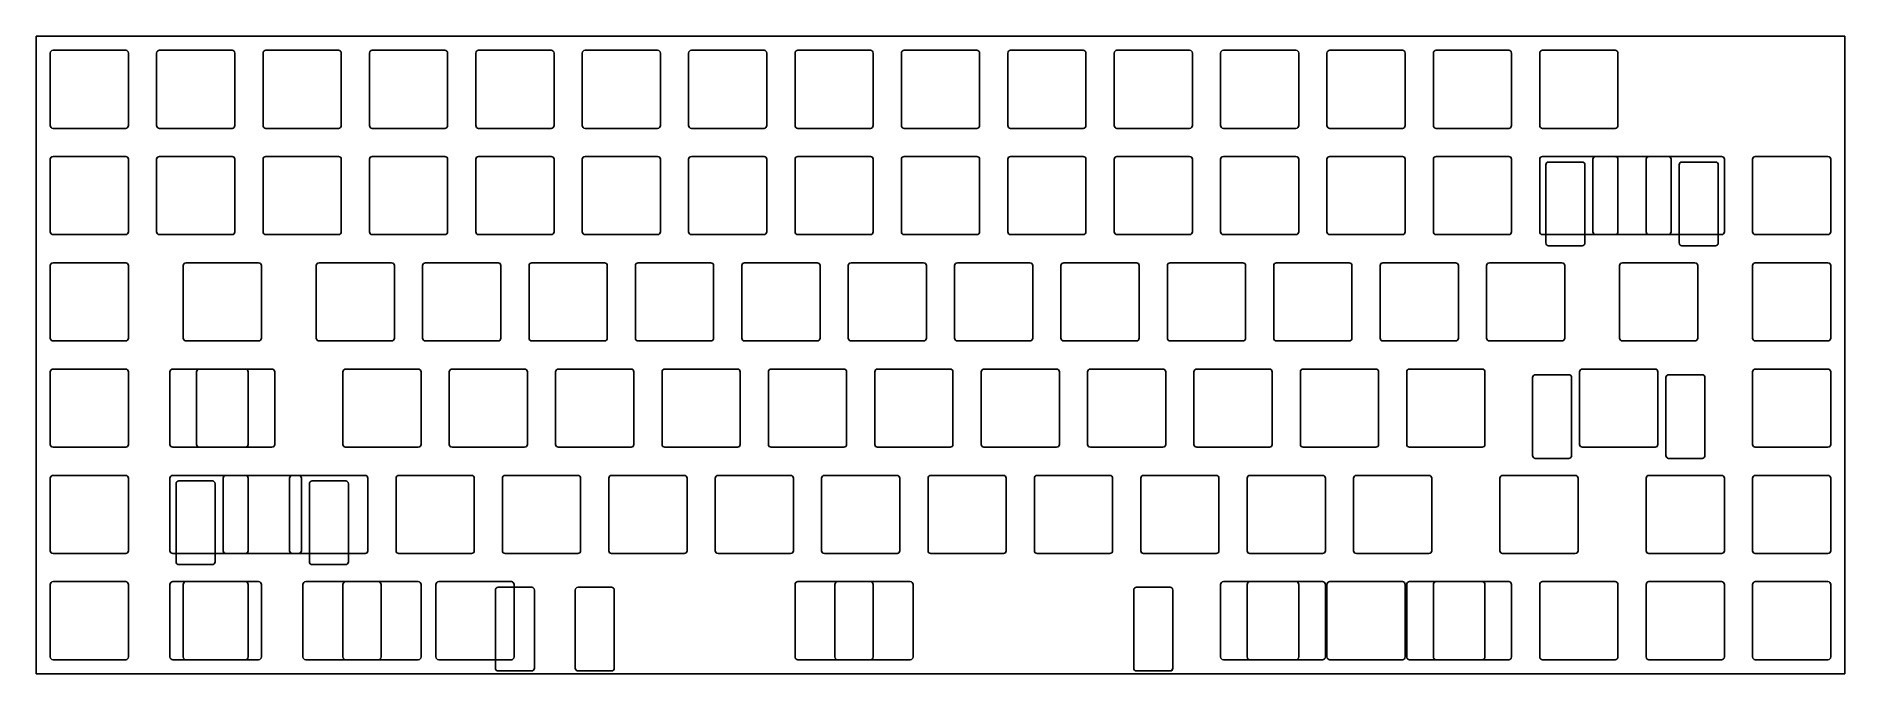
# Model space of a CAD drawing. Header units: millimetres. Extents: x 0 to 324, y -114 to 0.
import ezdxf

# ---------------------------------------------------------------- set-up
doc = ezdxf.new("R2010")
doc.units = ezdxf.units.MM

msp = doc.modelspace()

# ---------------------------------------------------------------- linework, layer by layer
for p, q in [((0, 0), (323.85, 0)), ((0, 0), (0, -114.3)), ((323.85, 0), (323.85, -114.3)), ((2.525, -3.025), (2.525, -16.025)), ((3.025, -2.525), (16.025, -2.525)), ((16.525, -3.025), (16.525, -16.025)), ((21.575, -3.025), (21.575, -16.025)), ((22.075, -2.525), (35.075, -2.525)), ((35.575, -3.025), (35.575, -16.025)), ((40.625, -3.025), (40.625, -16.025)), ((41.125, -2.525), (54.125, -2.525)), ((54.625, -3.025), (54.625, -16.025)), ((59.675, -3.025), (59.675, -16.025)), ((60.175, -2.525), (73.175, -2.525)), ((73.675, -3.025), (73.675, -16.025)), ((78.725, -3.025), (78.725, -16.025)), ((79.225, -2.525), (92.225, -2.525)), ((92.725, -3.025), (92.725, -16.025)), ((97.775, -3.025), (97.775, -16.025)), ((98.275, -2.525), (111.275, -2.525)), ((111.775, -3.025), (111.775, -16.025)), ((116.825, -3.025), (116.825, -16.025)), ((117.325, -2.525), (130.325, -2.525)), ((130.825, -3.025), (130.825, -16.025)), ((135.875, -3.025), (135.875, -16.025)), ((136.375, -2.525), (149.375, -2.525)), ((149.875, -3.025), (149.875, -16.025)), ((154.925, -3.025), (154.925, -16.025)), ((155.425, -2.525), (168.425, -2.525)), ((168.925, -3.025), (168.925, -16.025)), ((173.975, -3.025), (173.975, -16.025)), ((174.475, -2.525), (187.475, -2.525)), ((187.975, -3.025), (187.975, -16.025)), ((193.025, -3.025), (193.025, -16.025)), ((193.525, -2.525), (206.525, -2.525)), ((207.025, -3.025), (207.025, -16.025)), ((212.075, -3.025), (212.075, -16.025)), ((212.575, -2.525), (225.575, -2.525)), ((226.075, -3.025), (226.075, -16.025)), ((231.125, -3.025), (231.125, -16.025)), ((231.625, -2.525), (244.625, -2.525)), ((245.125, -3.025), (245.125, -16.025)), ((250.175, -3.025), (250.175, -16.025)), ((250.675, -2.525), (263.675, -2.525)), ((264.175, -3.025), (264.175, -16.025)), ((269.225, -3.025), (269.225, -16.025)), ((269.725, -2.525), (282.725, -2.525)), ((283.225, -3.025), (283.225, -16.025)), ((3.025, -16.525), (16.025, -16.525)), ((22.075, -16.525), (35.075, -16.525)), ((41.125, -16.525), (54.125, -16.525)), ((60.175, -16.525), (73.175, -16.525)), ((79.225, -16.525), (92.225, -16.525)), ((98.275, -16.525), (111.275, -16.525)), ((117.325, -16.525), (130.325, -16.525)), ((136.375, -16.525), (149.375, -16.525)), ((155.425, -16.525), (168.425, -16.525)), ((174.475, -16.525), (187.475, -16.525)), ((193.525, -16.525), (206.525, -16.525)), ((212.575, -16.525), (225.575, -16.525)), ((231.625, -16.525), (244.625, -16.525)), ((250.675, -16.525), (263.675, -16.525)), ((269.725, -16.525), (282.725, -16.525)), ((2.525, -22.075), (2.525, -35.075)), ((3.025, -21.575), (16.025, -21.575)), ((16.525, -22.075), (16.525, -35.075)), ((21.575, -22.075), (21.575, -35.075)), ((22.075, -21.575), (35.075, -21.575)), ((35.575, -22.075), (35.575, -35.075)), ((40.625, -22.075), (40.625, -35.075)), ((41.125, -21.575), (54.125, -21.575)), ((54.625, -22.075), (54.625, -35.075)), ((59.675, -22.075), (59.675, -35.075)), ((60.175, -21.575), (73.175, -21.575)), ((73.675, -22.075), (73.675, -35.075)), ((78.725, -22.075), (78.725, -35.075)), ((79.225, -21.575), (92.225, -21.575)), ((92.725, -22.075), (92.725, -35.075)), ((97.775, -22.075), (97.775, -35.075)), ((98.275, -21.575), (111.275, -21.575)), ((111.775, -22.075), (111.775, -35.075)), ((116.825, -22.075), (116.825, -35.075)), ((117.325, -21.575), (130.325, -21.575)), ((130.825, -22.075), (130.825, -35.075)), ((135.875, -22.075), (135.875, -35.075)), ((136.375, -21.575), (149.375, -21.575)), ((149.875, -22.075), (149.875, -35.075)), ((154.925, -22.075), (154.925, -35.075)), ((155.425, -21.575), (168.425, -21.575)), ((168.925, -22.075), (168.925, -35.075)), ((173.975, -22.075), (173.975, -35.075)), ((174.475, -21.575), (187.475, -21.575)), ((187.975, -22.075), (187.975, -35.075)), ((193.025, -22.075), (193.025, -35.075)), ((193.525, -21.575), (206.525, -21.575)), ((207.025, -22.075), (207.025, -35.075)), ((212.075, -22.075), (212.075, -35.075)), ((212.575, -21.575), (225.575, -21.575)), ((226.075, -22.075), (226.075, -35.075)), ((231.125, -22.075), (231.125, -35.075)), ((231.625, -21.575), (244.625, -21.575)), ((245.125, -22.075), (245.125, -35.075)), ((250.175, -22.075), (250.175, -35.075)), ((250.675, -21.575), (263.675, -21.575)), ((264.175, -22.075), (264.175, -35.075)), ((269.225, -22.075), (269.225, -35.075)), ((269.725, -21.575), (282.725, -21.575)), ((270.812, -22.575), (276.812, -22.575)), ((278.75, -22.075), (278.75, -35.075)), ((279.25, -21.575), (292.25, -21.575)), ((283.225, -22.075), (283.225, -35.075)), ((288.275, -22.075), (288.275, -35.075)), ((288.775, -21.575), (301.775, -21.575)), ((292.75, -22.075), (292.75, -35.075)), ((294.688, -22.575), (300.688, -22.575)), ((302.275, -22.075), (302.275, -35.075)), ((307.325, -22.075), (307.325, -35.075)), ((307.825, -21.575), (320.825, -21.575)), ((321.325, -22.075), (321.325, -35.075)), ((270.312, -23.075), (270.312, -37.075)), ((277.312, -23.075), (277.312, -37.075)), ((294.188, -23.075), (294.188, -37.075)), ((301.188, -23.075), (301.188, -37.075)), ((3.025, -35.575), (16.025, -35.575)), ((22.075, -35.575), (35.075, -35.575)), ((41.125, -35.575), (54.125, -35.575)), ((60.175, -35.575), (73.175, -35.575)), ((79.225, -35.575), (92.225, -35.575)), ((98.275, -35.575), (111.275, -35.575)), ((117.325, -35.575), (130.325, -35.575)), ((136.375, -35.575), (149.375, -35.575)), ((155.425, -35.575), (168.425, -35.575)), ((174.475, -35.575), (187.475, -35.575)), ((193.525, -35.575), (206.525, -35.575)), ((212.575, -35.575), (225.575, -35.575)), ((231.625, -35.575), (244.625, -35.575)), ((250.675, -35.575), (263.675, -35.575)), ((269.725, -35.575), (282.725, -35.575)), ((279.25, -35.575), (292.25, -35.575)), ((288.775, -35.575), (301.775, -35.575)), ((307.825, -35.575), (320.825, -35.575)), ((270.812, -37.575), (276.812, -37.575)), ((294.688, -37.575), (300.688, -37.575)), ((2.525, -41.125), (2.525, -54.125)), ((3.025, -40.625), (16.025, -40.625)), ((16.525, -41.125), (16.525, -54.125)), ((26.3375, -41.125), (26.3375, -54.125)), ((26.8375, -40.625), (39.8375, -40.625)), ((40.3375, -41.125), (40.3375, -54.125)), ((50.15, -41.125), (50.15, -54.125)), ((50.65, -40.625), (63.65, -40.625)), ((64.15, -41.125), (64.15, -54.125)), ((69.2, -41.125), (69.2, -54.125)), ((69.7, -40.625), (82.7, -40.625)), ((83.2, -41.125), (83.2, -54.125)), ((88.25, -41.125), (88.25, -54.125)), ((88.75, -40.625), (101.75, -40.625)), ((102.25, -41.125), (102.25, -54.125)), ((107.3, -41.125), (107.3, -54.125)), ((107.8, -40.625), (120.8, -40.625)), ((121.3, -41.125), (121.3, -54.125)), ((126.35, -41.125), (126.35, -54.125)), ((126.85, -40.625), (139.85, -40.625)), ((140.35, -41.125), (140.35, -54.125)), ((145.4, -41.125), (145.4, -54.125)), ((145.9, -40.625), (158.9, -40.625)), ((159.4, -41.125), (159.4, -54.125)), ((164.45, -41.125), (164.45, -54.125)), ((164.95, -40.625), (177.95, -40.625)), ((178.45, -41.125), (178.45, -54.125)), ((183.5, -41.125), (183.5, -54.125)), ((184, -40.625), (197, -40.625)), ((197.5, -41.125), (197.5, -54.125)), ((202.55, -41.125), (202.55, -54.125)), ((203.05, -40.625), (216.05, -40.625)), ((216.55, -41.125), (216.55, -54.125)), ((221.6, -41.125), (221.6, -54.125)), ((222.1, -40.625), (235.1, -40.625)), ((235.6, -41.125), (235.6, -54.125)), ((240.65, -41.125), (240.65, -54.125)), ((241.15, -40.625), (254.15, -40.625)), ((254.65, -41.125), (254.65, -54.125)), ((259.7, -41.125), (259.7, -54.125)), ((260.2, -40.625), (273.2, -40.625)), ((273.7, -41.125), (273.7, -54.125)), ((283.5125, -41.125), (283.5125, -54.125)), ((284.0125, -40.625), (297.0125, -40.625)), ((297.5125, -41.125), (297.5125, -54.125)), ((307.325, -41.125), (307.325, -54.125)), ((307.825, -40.625), (320.825, -40.625)), ((321.325, -41.125), (321.325, -54.125)), ((3.025, -54.625), (16.025, -54.625)), ((26.8375, -54.625), (39.8375, -54.625)), ((50.65, -54.625), (63.65, -54.625)), ((69.7, -54.625), (82.7, -54.625)), ((88.75, -54.625), (101.75, -54.625)), ((107.8, -54.625), (120.8, -54.625)), ((126.85, -54.625), (139.85, -54.625)), ((145.9, -54.625), (158.9, -54.625)), ((164.95, -54.625), (177.95, -54.625)), ((184, -54.625), (197, -54.625)), ((203.05, -54.625), (216.05, -54.625)), ((222.1, -54.625), (235.1, -54.625)), ((241.15, -54.625), (254.15, -54.625)), ((260.2, -54.625), (273.2, -54.625)), ((284.0125, -54.625), (297.0125, -54.625)), ((307.825, -54.625), (320.825, -54.625)), ((2.525, -60.175), (2.525, -73.175)), ((3.025, -59.675), (16.025, -59.675)), ((16.525, -60.175), (16.525, -73.175)), ((23.95625, -60.175), (23.95625, -73.175)), ((24.45625, -59.675), (37.45625, -59.675)), ((28.71875, -60.175), (28.71875, -73.175)), ((29.21875, -59.675), (42.21875, -59.675)), ((37.95625, -60.175), (37.95625, -73.175)), ((42.71875, -60.175), (42.71875, -73.175)), ((54.9125, -60.175), (54.9125, -73.175)), ((55.4125, -59.675), (68.4125, -59.675)), ((68.9125, -60.175), (68.9125, -73.175)), ((73.9625, -60.175), (73.9625, -73.175)), ((74.4625, -59.675), (87.4625, -59.675)), ((87.9625, -60.175), (87.9625, -73.175)), ((93.0125, -60.175), (93.0125, -73.175)), ((93.5125, -59.675), (106.5125, -59.675)), ((107.0125, -60.175), (107.0125, -73.175)), ((112.0625, -60.175), (112.0625, -73.175)), ((112.5625, -59.675), (125.5625, -59.675)), ((126.0625, -60.175), (126.0625, -73.175)), ((131.1125, -60.175), (131.1125, -73.175)), ((131.6125, -59.675), (144.6125, -59.675)), ((145.1125, -60.175), (145.1125, -73.175)), ((150.1625, -60.175), (150.1625, -73.175)), ((150.6625, -59.675), (163.6625, -59.675)), ((164.1625, -60.175), (164.1625, -73.175)), ((169.2125, -60.175), (169.2125, -73.175)), ((169.7125, -59.675), (182.7125, -59.675)), ((183.2125, -60.175), (183.2125, -73.175)), ((188.2625, -60.175), (188.2625, -73.175)), ((188.7625, -59.675), (201.7625, -59.675)), ((202.2625, -60.175), (202.2625, -73.175)), ((207.3125, -60.175), (207.3125, -73.175)), ((207.8125, -59.675), (220.8125, -59.675)), ((221.3125, -60.175), (221.3125, -73.175)), ((226.3625, -60.175), (226.3625, -73.175)), ((226.8625, -59.675), (239.8625, -59.675)), ((240.3625, -60.175), (240.3625, -73.175)), ((245.4125, -60.175), (245.4125, -73.175)), ((245.9125, -59.675), (258.9125, -59.675)), ((259.4125, -60.175), (259.4125, -73.175)), ((267.93075, -61.175), (267.93075, -75.175)), ((268.43075, -60.675), (274.43075, -60.675)), ((274.93075, -61.175), (274.93075, -75.175)), ((276.36875, -60.175), (276.36875, -73.175)), ((276.86875, -59.675), (289.86875, -59.675)), ((290.36875, -60.175), (290.36875, -73.175)), ((291.80675, -61.175), (291.80675, -75.175)), ((292.30675, -60.675), (298.30675, -60.675)), ((298.80675, -61.175), (298.80675, -75.175)), ((307.325, -60.175), (307.325, -73.175)), ((307.825, -59.675), (320.825, -59.675)), ((321.325, -60.175), (321.325, -73.175)), ((3.025, -73.675), (16.025, -73.675)), ((24.45625, -73.675), (37.45625, -73.675)), ((29.21875, -73.675), (42.21875, -73.675)), ((55.4125, -73.675), (68.4125, -73.675)), ((74.4625, -73.675), (87.4625, -73.675)), ((93.5125, -73.675), (106.5125, -73.675)), ((112.5625, -73.675), (125.5625, -73.675)), ((131.6125, -73.675), (144.6125, -73.675)), ((150.6625, -73.675), (163.6625, -73.675)), ((169.7125, -73.675), (182.7125, -73.675)), ((188.7625, -73.675), (201.7625, -73.675)), ((207.8125, -73.675), (220.8125, -73.675)), ((226.8625, -73.675), (239.8625, -73.675)), ((245.9125, -73.675), (258.9125, -73.675)), ((276.86875, -73.675), (289.86875, -73.675)), ((307.825, -73.675), (320.825, -73.675)), ((268.43075, -75.675), (274.43075, -75.675)), ((292.30675, -75.675), (298.30675, -75.675)), ((2.525, -79.225), (2.525, -92.225)), ((3.025, -78.725), (16.025, -78.725)), ((16.525, -79.225), (16.525, -92.225)), ((23.95625, -79.225), (23.95625, -92.225)), ((24.45625, -78.725), (37.45625, -78.725)), ((25.04325, -80.225), (25.04325, -94.225)), ((25.54325, -79.725), (31.54325, -79.725)), ((32.04325, -80.225), (32.04325, -94.225)), ((33.48125, -79.225), (33.48125, -92.225)), ((33.98125, -78.725), (46.98125, -78.725)), ((37.95625, -79.225), (37.95625, -92.225)), ((45.3875, -79.225), (45.3875, -92.225)), ((45.8875, -78.725), (58.8875, -78.725)), ((47.48125, -79.225), (47.48125, -92.225)), ((48.91925, -80.225), (48.91925, -94.225)), ((49.41925, -79.725), (55.41925, -79.725)), ((55.91925, -80.225), (55.91925, -94.225)), ((59.3875, -79.225), (59.3875, -92.225)), ((64.4375, -79.225), (64.4375, -92.225)), ((64.9375, -78.725), (77.9375, -78.725)), ((78.4375, -79.225), (78.4375, -92.225)), ((83.4875, -79.225), (83.4875, -92.225)), ((83.9875, -78.725), (96.9875, -78.725)), ((97.4875, -79.225), (97.4875, -92.225)), ((102.5375, -79.225), (102.5375, -92.225)), ((103.0375, -78.725), (116.0375, -78.725)), ((116.5375, -79.225), (116.5375, -92.225)), ((121.5875, -79.225), (121.5875, -92.225)), ((122.0875, -78.725), (135.0875, -78.725)), ((135.5875, -79.225), (135.5875, -92.225)), ((140.6375, -79.225), (140.6375, -92.225)), ((141.1375, -78.725), (154.1375, -78.725)), ((154.6375, -79.225), (154.6375, -92.225)), ((159.6875, -79.225), (159.6875, -92.225)), ((160.1875, -78.725), (173.1875, -78.725)), ((173.6875, -79.225), (173.6875, -92.225)), ((178.7375, -79.225), (178.7375, -92.225)), ((179.2375, -78.725), (192.2375, -78.725)), ((192.7375, -79.225), (192.7375, -92.225)), ((197.7875, -79.225), (197.7875, -92.225)), ((198.2875, -78.725), (211.2875, -78.725)), ((211.7875, -79.225), (211.7875, -92.225)), ((216.8375, -79.225), (216.8375, -92.225)), ((217.3375, -78.725), (230.3375, -78.725)), ((230.8375, -79.225), (230.8375, -92.225)), ((235.8875, -79.225), (235.8875, -92.225)), ((236.3875, -78.725), (249.3875, -78.725)), ((249.8875, -79.225), (249.8875, -92.225)), ((262.08125, -79.225), (262.08125, -92.225)), ((262.58125, -78.725), (275.58125, -78.725)), ((276.08125, -79.225), (276.08125, -92.225)), ((288.275, -79.225), (288.275, -92.225)), ((288.775, -78.725), (301.775, -78.725)), ((302.275, -79.225), (302.275, -92.225)), ((307.325, -79.225), (307.325, -92.225)), ((307.825, -78.725), (320.825, -78.725)), ((321.325, -79.225), (321.325, -92.225)), ((3.025, -92.725), (16.025, -92.725)), ((24.45625, -92.725), (37.45625, -92.725)), ((33.98125, -92.725), (46.98125, -92.725)), ((45.8875, -92.725), (58.8875, -92.725)), ((64.9375, -92.725), (77.9375, -92.725)), ((83.9875, -92.725), (96.9875, -92.725)), ((103.0375, -92.725), (116.0375, -92.725)), ((122.0875, -92.725), (135.0875, -92.725)), ((141.1375, -92.725), (154.1375, -92.725)), ((160.1875, -92.725), (173.1875, -92.725)), ((179.2375, -92.725), (192.2375, -92.725)), ((198.2875, -92.725), (211.2875, -92.725)), ((217.3375, -92.725), (230.3375, -92.725)), ((236.3875, -92.725), (249.3875, -92.725)), ((262.58125, -92.725), (275.58125, -92.725)), ((288.775, -92.725), (301.775, -92.725)), ((307.825, -92.725), (320.825, -92.725)), ((25.54325, -94.725), (31.54325, -94.725)), ((49.41925, -94.725), (55.41925, -94.725)), ((2.525, -98.275), (2.525, -111.275)), ((3.025, -97.775), (16.025, -97.775)), ((16.525, -98.275), (16.525, -111.275)), ((23.95625, -98.275), (23.95625, -111.275)), ((24.45625, -97.775), (37.45625, -97.775)), ((26.3375, -98.275), (26.3375, -111.275)), ((26.8375, -97.775), (39.8375, -97.775)), ((37.95625, -98.275), (37.95625, -111.275)), ((40.3375, -98.275), (40.3375, -111.275)), ((47.76875, -98.275), (47.76875, -111.275)), ((48.26875, -97.775), (61.26875, -97.775)), ((54.9125, -98.275), (54.9125, -111.275)), ((55.4125, -97.775), (68.4125, -97.775)), ((61.76875, -98.275), (61.76875, -111.275)), ((68.9125, -98.275), (68.9125, -111.275)), ((71.58125, -98.275), (71.58125, -111.275)), ((72.08125, -97.775), (85.08125, -97.775)), ((82.225, -99.275), (82.225, -113.275)), ((82.725, -98.775), (88.725, -98.775)), ((85.58125, -98.275), (85.58125, -111.275)), ((89.225, -99.275), (89.225, -113.275)), ((96.51875, -99.275), (96.51875, -113.275)), ((97.01875, -98.775), (103.01875, -98.775)), ((103.51875, -99.275), (103.51875, -113.275)), ((135.875, -98.275), (135.875, -111.275)), ((136.375, -97.775), (149.375, -97.775)), ((143.01875, -98.275), (143.01875, -111.275)), ((143.51875, -97.775), (156.51875, -97.775)), ((149.875, -98.275), (149.875, -111.275)), ((157.01875, -98.275), (157.01875, -111.275)), ((196.51875, -99.275), (196.51875, -113.275)), ((196.525, -99.275), (196.525, -113.275)), ((197.01875, -98.775), (203.01875, -98.775)), ((197.025, -98.775), (203.025, -98.775)), ((203.51875, -99.275), (203.51875, -113.275)), ((203.525, -99.275), (203.525, -113.275)), ((212.075, -98.275), (212.075, -111.275)), ((212.575, -97.775), (225.575, -97.775)), ((216.8375, -98.275), (216.8375, -111.275)), ((217.3375, -97.775), (230.3375, -97.775)), ((226.075, -98.275), (226.075, -111.275)), ((230.8375, -98.275), (230.8375, -111.275)), ((231.125, -98.275), (231.125, -111.275)), ((231.625, -97.775), (244.625, -97.775)), ((245.125, -98.275), (245.125, -111.275)), ((245.4125, -98.275), (245.4125, -111.275)), ((245.9125, -97.775), (258.9125, -97.775)), ((250.175, -98.275), (250.175, -111.275)), ((250.675, -97.775), (263.675, -97.775)), ((259.4125, -98.275), (259.4125, -111.275)), ((264.175, -98.275), (264.175, -111.275)), ((269.225, -98.275), (269.225, -111.275)), ((269.725, -97.775), (282.725, -97.775)), ((283.225, -98.275), (283.225, -111.275)), ((288.275, -98.275), (288.275, -111.275)), ((288.775, -97.775), (301.775, -97.775)), ((302.275, -98.275), (302.275, -111.275)), ((307.325, -98.275), (307.325, -111.275)), ((307.825, -97.775), (320.825, -97.775)), ((321.325, -98.275), (321.325, -111.275)), ((3.025, -111.775), (16.025, -111.775)), ((24.45625, -111.775), (37.45625, -111.775)), ((26.8375, -111.775), (39.8375, -111.775)), ((48.26875, -111.775), (61.26875, -111.775)), ((55.4125, -111.775), (68.4125, -111.775)), ((72.08125, -111.775), (85.08125, -111.775)), ((136.375, -111.775), (149.375, -111.775)), ((143.51875, -111.775), (156.51875, -111.775)), ((212.575, -111.775), (225.575, -111.775)), ((217.3375, -111.775), (230.3375, -111.775)), ((231.625, -111.775), (244.625, -111.775)), ((245.9125, -111.775), (258.9125, -111.775)), ((250.675, -111.775), (263.675, -111.775)), ((269.725, -111.775), (282.725, -111.775)), ((288.775, -111.775), (301.775, -111.775)), ((307.825, -111.775), (320.825, -111.775)), ((0, -114.3), (323.85, -114.3)), ((82.725, -113.775), (88.725, -113.775)), ((97.01875, -113.775), (103.01875, -113.775)), ((197.01875, -113.775), (203.01875, -113.775)), ((197.025, -113.775), (203.025, -113.775))]:
    msp.add_line(p, q)
for centre, start, end in [((3.025, -3.025), 90, 180), ((16.025, -3.025), 0, 90), ((22.075, -3.025), 90, 180), ((35.075, -3.025), 0, 90), ((41.125, -3.025), 90, 180), ((54.125, -3.025), 0, 90), ((60.175, -3.025), 90, 180), ((73.175, -3.025), 0, 90), ((79.225, -3.025), 90, 180), ((92.225, -3.025), 0, 90), ((98.275, -3.025), 90, 180), ((111.275, -3.025), 0, 90), ((117.325, -3.025), 90, 180), ((130.325, -3.025), 0, 90), ((136.375, -3.025), 90, 180), ((149.375, -3.025), 0, 90), ((155.425, -3.025), 90, 180), ((168.425, -3.025), 0, 90), ((174.475, -3.025), 90, 180), ((187.475, -3.025), 0, 90), ((193.525, -3.025), 90, 180), ((206.525, -3.025), 0, 90), ((212.575, -3.025), 90, 180), ((225.575, -3.025), 0, 90), ((231.625, -3.025), 90, 180), ((244.625, -3.025), 0, 90), ((250.675, -3.025), 90, 180), ((263.675, -3.025), 0, 90), ((269.725, -3.025), 90, 180), ((282.725, -3.025), 0, 90), ((3.025, -16.025), 180, 270), ((16.025, -16.025), 270, 360), ((22.075, -16.025), 180, 270), ((35.075, -16.025), 270, 360), ((41.125, -16.025), 180, 270), ((54.125, -16.025), 270, 360), ((60.175, -16.025), 180, 270), ((73.175, -16.025), 270, 360), ((79.225, -16.025), 180, 270), ((92.225, -16.025), 270, 360), ((98.275, -16.025), 180, 270), ((111.275, -16.025), 270, 360), ((117.325, -16.025), 180, 270), ((130.325, -16.025), 270, 360), ((136.375, -16.025), 180, 270), ((149.375, -16.025), 270, 360), ((155.425, -16.025), 180, 270), ((168.425, -16.025), 270, 360), ((174.475, -16.025), 180, 270), ((187.475, -16.025), 270, 360), ((193.525, -16.025), 180, 270), ((206.525, -16.025), 270, 360), ((212.575, -16.025), 180, 270), ((225.575, -16.025), 270, 360), ((231.625, -16.025), 180, 270), ((244.625, -16.025), 270, 360), ((250.675, -16.025), 180, 270), ((263.675, -16.025), 270, 360), ((269.725, -16.025), 180, 270), ((282.725, -16.025), 270, 360), ((3.025, -22.075), 90, 180), ((16.025, -22.075), 0, 90), ((22.075, -22.075), 90, 180), ((35.075, -22.075), 0, 90), ((41.125, -22.075), 90, 180), ((54.125, -22.075), 0, 90), ((60.175, -22.075), 90, 180), ((73.175, -22.075), 0, 90), ((79.225, -22.075), 90, 180), ((92.225, -22.075), 0, 90), ((98.275, -22.075), 90, 180), ((111.275, -22.075), 0, 90), ((117.325, -22.075), 90, 180), ((130.325, -22.075), 0, 90), ((136.375, -22.075), 90, 180), ((149.375, -22.075), 0, 90), ((155.425, -22.075), 90, 180), ((168.425, -22.075), 0, 90), ((174.475, -22.075), 90, 180), ((187.475, -22.075), 0, 90), ((193.525, -22.075), 90, 180), ((206.525, -22.075), 0, 90), ((212.575, -22.075), 90, 180), ((225.575, -22.075), 0, 90), ((231.625, -22.075), 90, 180), ((244.625, -22.075), 0, 90), ((250.675, -22.075), 90, 180), ((263.675, -22.075), 0, 90), ((269.725, -22.075), 90, 180), ((270.812, -23.075), 90, 180), ((276.812, -23.075), 0, 90), ((279.25, -22.075), 90, 180), ((282.725, -22.075), 0, 90), ((288.775, -22.075), 90, 180), ((292.25, -22.075), 0, 90), ((294.688, -23.075), 90, 180), ((300.688, -23.075), 0, 90), ((301.775, -22.075), 0, 90), ((307.825, -22.075), 90, 180), ((320.825, -22.075), 0, 90), ((3.025, -35.075), 180, 270), ((16.025, -35.075), 270, 360), ((22.075, -35.075), 180, 270), ((35.075, -35.075), 270, 360), ((41.125, -35.075), 180, 270), ((54.125, -35.075), 270, 360), ((60.175, -35.075), 180, 270), ((73.175, -35.075), 270, 360), ((79.225, -35.075), 180, 270), ((92.225, -35.075), 270, 360), ((98.275, -35.075), 180, 270), ((111.275, -35.075), 270, 360), ((117.325, -35.075), 180, 270), ((130.325, -35.075), 270, 360), ((136.375, -35.075), 180, 270), ((149.375, -35.075), 270, 360), ((155.425, -35.075), 180, 270), ((168.425, -35.075), 270, 360), ((174.475, -35.075), 180, 270), ((187.475, -35.075), 270, 360), ((193.525, -35.075), 180, 270), ((206.525, -35.075), 270, 360), ((212.575, -35.075), 180, 270), ((225.575, -35.075), 270, 360), ((231.625, -35.075), 180, 270), ((244.625, -35.075), 270, 360), ((250.675, -35.075), 180, 270), ((263.675, -35.075), 270, 360), ((269.725, -35.075), 180, 270), ((279.25, -35.075), 180, 270), ((282.725, -35.075), 270, 360), ((288.775, -35.075), 180, 270), ((292.25, -35.075), 270, 360), ((301.775, -35.075), 270, 360), ((307.825, -35.075), 180, 270), ((320.825, -35.075), 270, 360), ((270.812, -37.075), 180, 270), ((276.812, -37.075), 270, 360), ((294.688, -37.075), 180, 270), ((300.688, -37.075), 270, 360), ((3.025, -41.125), 90, 180), ((16.025, -41.125), 0, 90), ((26.8375, -41.125), 90, 180), ((39.8375, -41.125), 0, 90), ((50.65, -41.125), 90, 180), ((63.65, -41.125), 0, 90), ((69.7, -41.125), 90, 180), ((82.7, -41.125), 0, 90), ((88.75, -41.125), 90, 180), ((101.75, -41.125), 0, 90), ((107.8, -41.125), 90, 180), ((120.8, -41.125), 0, 90), ((126.85, -41.125), 90, 180), ((139.85, -41.125), 0, 90), ((145.9, -41.125), 90, 180), ((158.9, -41.125), 0, 90), ((164.95, -41.125), 90, 180), ((177.95, -41.125), 0, 90), ((184, -41.125), 90, 180), ((197, -41.125), 0, 90), ((203.05, -41.125), 90, 180), ((216.05, -41.125), 0, 90), ((222.1, -41.125), 90, 180), ((235.1, -41.125), 0, 90), ((241.15, -41.125), 90, 180), ((254.15, -41.125), 0, 90), ((260.2, -41.125), 90, 180), ((273.2, -41.125), 0, 90), ((284.0125, -41.125), 90, 180), ((297.0125, -41.125), 0, 90), ((307.825, -41.125), 90, 180), ((320.825, -41.125), 0, 90), ((3.025, -54.125), 180, 270), ((16.025, -54.125), 270, 360), ((26.8375, -54.125), 180, 270), ((39.8375, -54.125), 270, 360), ((50.65, -54.125), 180, 270), ((63.65, -54.125), 270, 360), ((69.7, -54.125), 180, 270), ((82.7, -54.125), 270, 360), ((88.75, -54.125), 180, 270), ((101.75, -54.125), 270, 360), ((107.8, -54.125), 180, 270), ((120.8, -54.125), 270, 360), ((126.85, -54.125), 180, 270), ((139.85, -54.125), 270, 360), ((145.9, -54.125), 180, 270), ((158.9, -54.125), 270, 360), ((164.95, -54.125), 180, 270), ((177.95, -54.125), 270, 360), ((184, -54.125), 180, 270), ((197, -54.125), 270, 360), ((203.05, -54.125), 180, 270), ((216.05, -54.125), 270, 360), ((222.1, -54.125), 180, 270), ((235.1, -54.125), 270, 360), ((241.15, -54.125), 180, 270), ((254.15, -54.125), 270, 360), ((260.2, -54.125), 180, 270), ((273.2, -54.125), 270, 360), ((284.0125, -54.125), 180, 270), ((297.0125, -54.125), 270, 360), ((307.825, -54.125), 180, 270), ((320.825, -54.125), 270, 360), ((3.025, -60.175), 90, 180), ((16.025, -60.175), 0, 90), ((24.45625, -60.175), 90, 180), ((29.21875, -60.175), 90, 180), ((37.45625, -60.175), 0, 90), ((42.21875, -60.175), 0, 90), ((55.4125, -60.175), 90, 180), ((68.4125, -60.175), 0, 90), ((74.4625, -60.175), 90, 180), ((87.4625, -60.175), 0, 90), ((93.5125, -60.175), 90, 180), ((106.5125, -60.175), 0, 90), ((112.5625, -60.175), 90, 180), ((125.5625, -60.175), 0, 90), ((131.6125, -60.175), 90, 180), ((144.6125, -60.175), 0, 90), ((150.6625, -60.175), 90, 180), ((163.6625, -60.175), 0, 90), ((169.7125, -60.175), 90, 180), ((182.7125, -60.175), 0, 90), ((188.7625, -60.175), 90, 180), ((201.7625, -60.175), 0, 90), ((207.8125, -60.175), 90, 180), ((220.8125, -60.175), 0, 90), ((226.8625, -60.175), 90, 180), ((239.8625, -60.175), 0, 90), ((245.9125, -60.175), 90, 180), ((258.9125, -60.175), 0, 90), ((268.43075, -61.175), 90, 180), ((274.43075, -61.175), 0, 90), ((276.86875, -60.175), 90, 180), ((289.86875, -60.175), 0, 90), ((292.30675, -61.175), 90, 180), ((298.30675, -61.175), 0, 90), ((307.825, -60.175), 90, 180), ((320.825, -60.175), 0, 90), ((3.025, -73.175), 180, 270), ((16.025, -73.175), 270, 360), ((24.45625, -73.175), 180, 270), ((29.21875, -73.175), 180, 270), ((37.45625, -73.175), 270, 360), ((42.21875, -73.175), 270, 360), ((55.4125, -73.175), 180, 270), ((68.4125, -73.175), 270, 360), ((74.4625, -73.175), 180, 270), ((87.4625, -73.175), 270, 360), ((93.5125, -73.175), 180, 270), ((106.5125, -73.175), 270, 360), ((112.5625, -73.175), 180, 270), ((125.5625, -73.175), 270, 360), ((131.6125, -73.175), 180, 270), ((144.6125, -73.175), 270, 360), ((150.6625, -73.175), 180, 270), ((163.6625, -73.175), 270, 360), ((169.7125, -73.175), 180, 270), ((182.7125, -73.175), 270, 360), ((188.7625, -73.175), 180, 270), ((201.7625, -73.175), 270, 360), ((207.8125, -73.175), 180, 270), ((220.8125, -73.175), 270, 360), ((226.8625, -73.175), 180, 270), ((239.8625, -73.175), 270, 360), ((245.9125, -73.175), 180, 270), ((258.9125, -73.175), 270, 360), ((276.86875, -73.175), 180, 270), ((289.86875, -73.175), 270, 360), ((307.825, -73.175), 180, 270), ((320.825, -73.175), 270, 360), ((268.43075, -75.175), 180, 270), ((274.43075, -75.175), 270, 360), ((292.30675, -75.175), 180, 270), ((298.30675, -75.175), 270, 360), ((3.025, -79.225), 90, 180), ((16.025, -79.225), 0, 90), ((24.45625, -79.225), 90, 180), ((25.54325, -80.225), 90, 180), ((31.54325, -80.225), 0, 90), ((33.98125, -79.225), 90, 180), ((37.45625, -79.225), 0, 90), ((45.8875, -79.225), 90, 180), ((46.98125, -79.225), 0, 90), ((49.41925, -80.225), 90, 180), ((55.41925, -80.225), 0, 90), ((58.8875, -79.225), 0, 90), ((64.9375, -79.225), 90, 180), ((77.9375, -79.225), 0, 90), ((83.9875, -79.225), 90, 180), ((96.9875, -79.225), 0, 90), ((103.0375, -79.225), 90, 180), ((116.0375, -79.225), 0, 90), ((122.0875, -79.225), 90, 180), ((135.0875, -79.225), 0, 90), ((141.1375, -79.225), 90, 180), ((154.1375, -79.225), 0, 90), ((160.1875, -79.225), 90, 180), ((173.1875, -79.225), 0, 90), ((179.2375, -79.225), 90, 180), ((192.2375, -79.225), 0, 90), ((198.2875, -79.225), 90, 180), ((211.2875, -79.225), 0, 90), ((217.3375, -79.225), 90, 180), ((230.3375, -79.225), 0, 90), ((236.3875, -79.225), 90, 180), ((249.3875, -79.225), 0, 90), ((262.58125, -79.225), 90, 180), ((275.58125, -79.225), 0, 90), ((288.775, -79.225), 90, 180), ((301.775, -79.225), 0, 90), ((307.825, -79.225), 90, 180), ((320.825, -79.225), 0, 90), ((3.025, -92.225), 180, 270), ((16.025, -92.225), 270, 360), ((24.45625, -92.225), 180, 270), ((33.98125, -92.225), 180, 270), ((37.45625, -92.225), 270, 360), ((45.8875, -92.225), 180, 270), ((46.98125, -92.225), 270, 360), ((58.8875, -92.225), 270, 360), ((64.9375, -92.225), 180, 270), ((77.9375, -92.225), 270, 360), ((83.9875, -92.225), 180, 270), ((96.9875, -92.225), 270, 360), ((103.0375, -92.225), 180, 270), ((116.0375, -92.225), 270, 360), ((122.0875, -92.225), 180, 270), ((135.0875, -92.225), 270, 360), ((141.1375, -92.225), 180, 270), ((154.1375, -92.225), 270, 360), ((160.1875, -92.225), 180, 270), ((173.1875, -92.225), 270, 360), ((179.2375, -92.225), 180, 270), ((192.2375, -92.225), 270, 360), ((198.2875, -92.225), 180, 270), ((211.2875, -92.225), 270, 360), ((217.3375, -92.225), 180, 270), ((230.3375, -92.225), 270, 360), ((236.3875, -92.225), 180, 270), ((249.3875, -92.225), 270, 360), ((262.58125, -92.225), 180, 270), ((275.58125, -92.225), 270, 360), ((288.775, -92.225), 180, 270), ((301.775, -92.225), 270, 360), ((307.825, -92.225), 180, 270), ((320.825, -92.225), 270, 360), ((25.54325, -94.225), 180, 270), ((31.54325, -94.225), 270, 360), ((49.41925, -94.225), 180, 270), ((55.41925, -94.225), 270, 360), ((3.025, -98.275), 90, 180), ((16.025, -98.275), 0, 90), ((24.45625, -98.275), 90, 180), ((26.8375, -98.275), 90, 180), ((37.45625, -98.275), 0, 90), ((39.8375, -98.275), 0, 90), ((48.26875, -98.275), 90, 180), ((55.4125, -98.275), 90, 180), ((61.26875, -98.275), 0, 90), ((68.4125, -98.275), 0, 90), ((72.08125, -98.275), 90, 180), ((82.725, -99.275), 90, 180), ((85.08125, -98.275), 0, 90), ((88.725, -99.275), 0, 90), ((97.01875, -99.275), 90, 180), ((103.01875, -99.275), 0, 90), ((136.375, -98.275), 90, 180), ((143.51875, -98.275), 90, 180), ((149.375, -98.275), 0, 90), ((156.51875, -98.275), 0, 90), ((197.01875, -99.275), 90, 180), ((197.025, -99.275), 90, 180), ((203.01875, -99.275), 0, 90), ((203.025, -99.275), 0, 90), ((212.575, -98.275), 90, 180), ((217.3375, -98.275), 90, 180), ((225.575, -98.275), 0, 90), ((230.3375, -98.275), 0, 90), ((231.625, -98.275), 90, 180), ((244.625, -98.275), 0, 90), ((245.9125, -98.275), 90, 180), ((250.675, -98.275), 90, 180), ((258.9125, -98.275), 0, 90), ((263.675, -98.275), 0, 90), ((269.725, -98.275), 90, 180), ((282.725, -98.275), 0, 90), ((288.775, -98.275), 90, 180), ((301.775, -98.275), 0, 90), ((307.825, -98.275), 90, 180), ((320.825, -98.275), 0, 90), ((3.025, -111.275), 180, 270), ((16.025, -111.275), 270, 360), ((24.45625, -111.275), 180, 270), ((26.8375, -111.275), 180, 270), ((37.45625, -111.275), 270, 360), ((39.8375, -111.275), 270, 360), ((48.26875, -111.275), 180, 270), ((55.4125, -111.275), 180, 270), ((61.26875, -111.275), 270, 360), ((68.4125, -111.275), 270, 360), ((72.08125, -111.275), 180, 270), ((82.725, -113.275), 180, 270), ((85.08125, -111.275), 270, 360), ((88.725, -113.275), 270, 360), ((97.01875, -113.275), 180, 270), ((103.01875, -113.275), 270, 360), ((136.375, -111.275), 180, 270), ((143.51875, -111.275), 180, 270), ((149.375, -111.275), 270, 360), ((156.51875, -111.275), 270, 360), ((197.01875, -113.275), 180, 270), ((197.025, -113.275), 180, 270), ((203.01875, -113.275), 270, 360), ((203.025, -113.275), 270, 360), ((212.575, -111.275), 180, 270), ((217.3375, -111.275), 180, 270), ((225.575, -111.275), 270, 360), ((230.3375, -111.275), 270, 360), ((231.625, -111.275), 180, 270), ((244.625, -111.275), 270, 360), ((245.9125, -111.275), 180, 270), ((250.675, -111.275), 180, 270), ((258.9125, -111.275), 270, 360), ((263.675, -111.275), 270, 360), ((269.725, -111.275), 180, 270), ((282.725, -111.275), 270, 360), ((288.775, -111.275), 180, 270), ((301.775, -111.275), 270, 360), ((307.825, -111.275), 180, 270), ((320.825, -111.275), 270, 360)]:
    msp.add_arc(centre, 0.5, start, end)

doc.saveas('drawing.dxf')
